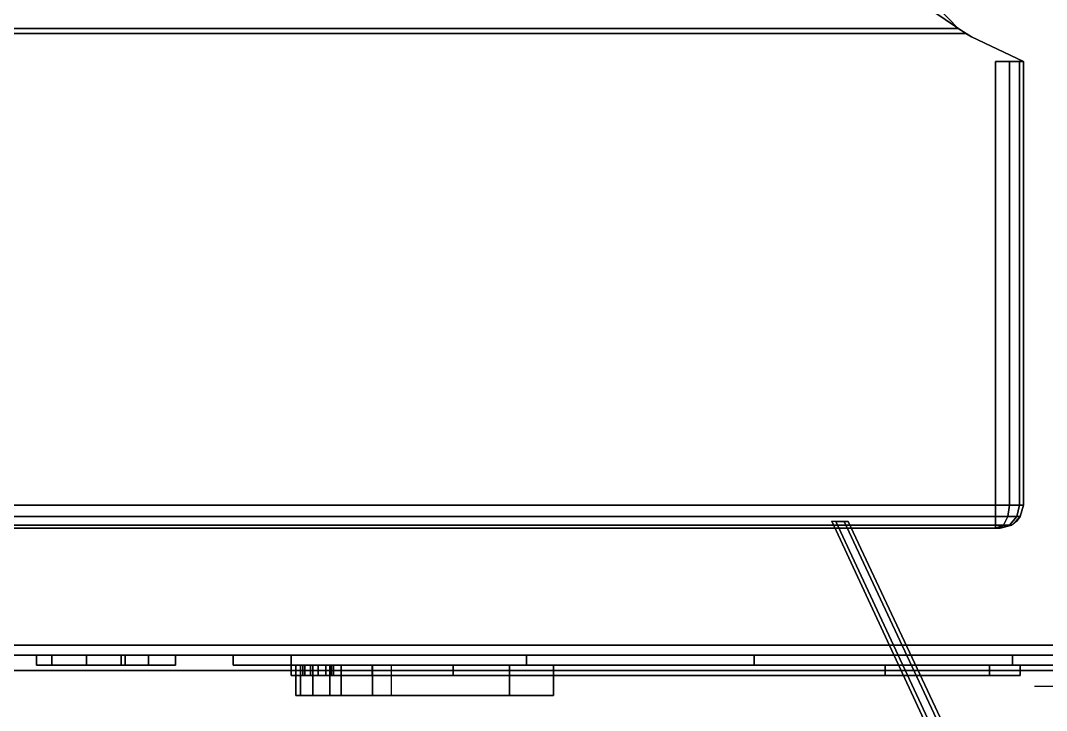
# Model space of a CAD drawing. Header units: inches. Extents: x 11.8 to 54.3, y 10.8 to 35.6.
# Drawn here: x 24.484 to 24.7045, y 32.5713 to 32.7195 of the extents above; entities that cross this region are included whole.
import ezdxf

# ---------------------------------------------------------------- set-up
doc = ezdxf.new("R2010")
doc.units = ezdxf.units.IN
doc.header["$MEASUREMENT"] = 0
doc.layers.add('02', color=2, linetype='Continuous')

msp = doc.modelspace()

# ---------------------------------------------------------------- linework, layer by layer
at = {"layer": '02'}
msp.add_line((24.70193, 32.57645), (24.71921, 32.57645), dxfattribs=at)
for points, invisible_edges in [([(24.71153, 32.58528, 0.16952), (24.37327, 32.95788, 0.16952), (24.71153, 32.95788, 0.16952)], 1), ([(24.71153, 32.58528, 0.16952), (24.37327, 32.58528, 0.16952), (24.37327, 32.95788, 0.16952)], 12), ([(24.37327, 32.95788, 0.00519), (24.37327, 32.58528, 0.00519), (24.71153, 32.58528, 0.00519)], 12), ([(24.71153, 32.58528, 0.00519), (24.71153, 32.95788, 0.00519), (24.37327, 32.95788, 0.00519)], 12), ([(24.65926, 32.74518, 0.50872), (24.43139, 32.74518, 0.50872), (24.40509, 32.71775, 0.52442)], 13), ([(24.65926, 32.74518, 0.50872), (24.40509, 32.71775, 0.52442), (24.68555, 32.71775, 0.52442)], 1), ([(24.68555, 32.71775, 0.52442), (24.68053, 32.72122, 0.24186), (24.65926, 32.74518, 0.50872)], 3), ([(24.68723, 32.71671, 0.22442), (24.40342, 32.71671, 0.22442), (24.41012, 32.72122, 0.24186)], 12), ([(24.68723, 32.71671, 0.22442), (24.41012, 32.72122, 0.24186), (24.68053, 32.72122, 0.24186)], 1), ([(24.68053, 32.72122, 0.24186), (24.68844, 32.716, 0.22442), (24.68723, 32.71671, 0.22442)], 1), ([(24.68844, 32.716, 0.52442), (24.68555, 32.71775, 0.52442), (24.40509, 32.71775, 0.52442)], 12), ([(24.68844, 32.716, 0.22442), (24.68555, 32.71775, 0.52442), (24.68844, 32.716, 0.52442)], 1), ([(24.40221, 32.716, 0.22442), (24.68723, 32.71671, 0.22442), (24.68844, 32.716, 0.22442)], 13), ([(24.40221, 32.716, 0.22442), (24.40342, 32.71671, 0.22442), (24.68723, 32.71671, 0.22442)], 12), ([(24.69958, 32.71067, 0.51842), (24.68844, 32.716, 0.52442), (24.69958, 32.71067, 0.52442)], 1), ([(24.69358, 32.71067, 0.52442), (24.69958, 32.71067, 0.52442), (24.68844, 32.716, 0.52442)], 12), ([(24.68844, 32.716, 0.22442), (24.69358, 32.71067, 0.22442), (24.69358, 32.6154, 0.22442)], 13), ([(24.68844, 32.716, 0.22442), (24.69958, 32.71067, 0.22442), (24.69358, 32.71067, 0.22442)], 12), ([(24.68844, 32.716, 0.52442), (24.69958, 32.71067, 0.23042), (24.69958, 32.71067, 0.22442)], 13), ([(24.69958, 32.71067, 0.23042), (24.68844, 32.716, 0.52442), (24.69958, 32.71067, 0.51842)], 3), ([(24.68844, 32.716, 0.52442), (24.69958, 32.71067, 0.22442), (24.68844, 32.716, 0.22442)], 1), ([(24.39558, 32.6154, 0.52442), (24.69358, 32.6154, 0.52442), (24.69358, 32.71067, 0.52442)], 12), ([(24.69658, 32.71067, 0.52361), (24.69958, 32.71067, 0.52442), (24.69358, 32.71067, 0.52442)], 1), ([(24.69358, 32.71067, 0.52442), (24.69658, 32.6154, 0.52361), (24.69658, 32.71067, 0.52361)], 1), ([(24.69358, 32.71067, 0.52442), (24.69358, 32.6154, 0.52442), (24.69658, 32.6154, 0.52361)], 12), ([(24.69358, 32.71067, 0.22442), (24.69658, 32.71067, 0.22522), (24.69658, 32.6154, 0.22522)], 12), ([(24.69658, 32.6154, 0.22522), (24.69358, 32.6154, 0.22442), (24.69358, 32.71067, 0.22442)], 12), ([(24.69958, 32.71067, 0.22442), (24.69658, 32.71067, 0.22522), (24.69358, 32.71067, 0.22442)], 1), ([(24.69958, 32.71067, 0.52442), (24.69658, 32.71067, 0.52361), (24.69877, 32.71067, 0.52142)], 13), ([(24.69658, 32.71067, 0.52361), (24.69658, 32.6154, 0.52361), (24.69877, 32.71067, 0.52142)], 2), ([(24.69658, 32.6154, 0.52361), (24.69877, 32.6154, 0.52142), (24.69877, 32.71067, 0.52142)], 12), ([(24.69877, 32.71067, 0.22742), (24.69877, 32.6154, 0.22742), (24.69658, 32.6154, 0.22522)], 12), ([(24.69658, 32.6154, 0.22522), (24.69658, 32.71067, 0.22522), (24.69877, 32.71067, 0.22742)], 12), ([(24.69958, 32.71067, 0.22442), (24.69877, 32.71067, 0.22742), (24.69658, 32.71067, 0.22522)], 13), ([(24.69958, 32.71067, 0.52442), (24.69877, 32.71067, 0.52142), (24.69958, 32.71067, 0.51842)], 1), ([(24.69877, 32.71067, 0.52142), (24.69877, 32.6154, 0.52142), (24.69958, 32.6154, 0.51842)], 12), ([(24.69958, 32.6154, 0.51842), (24.69958, 32.71067, 0.51842), (24.69877, 32.71067, 0.52142)], 12), ([(24.69877, 32.71067, 0.22742), (24.69958, 32.6154, 0.23042), (24.69877, 32.6154, 0.22742)], 1), ([(24.69877, 32.71067, 0.22742), (24.69958, 32.71067, 0.23042), (24.69958, 32.6154, 0.23042)], 12), ([(24.69958, 32.71067, 0.23042), (24.69877, 32.71067, 0.22742), (24.69958, 32.71067, 0.22442)], 2), ([(24.69958, 32.71067, 0.23042), (24.69958, 32.6154, 0.51842), (24.69958, 32.6154, 0.23042)], 1), ([(24.69958, 32.6154, 0.51842), (24.69958, 32.71067, 0.23042), (24.69958, 32.71067, 0.51842)], 1), ([(24.69358, 32.6154, 0.22442), (24.39558, 32.6154, 0.22442), (24.39558, 32.71011, 0.22442)], 12), ([(24.39558, 32.6129, 0.52375), (24.69358, 32.6129, 0.52375), (24.69358, 32.6154, 0.52442)], 12), ([(24.69358, 32.6154, 0.52442), (24.39558, 32.6154, 0.52442), (24.39558, 32.6129, 0.52375)], 12), ([(24.69358, 32.6154, 0.22442), (24.69358, 32.6129, 0.22508), (24.39558, 32.6129, 0.22508)], 12), ([(24.39558, 32.6129, 0.22508), (24.39558, 32.6154, 0.22442), (24.69358, 32.6154, 0.22442)], 12), ([(24.69658, 32.6154, 0.52361), (24.69624, 32.6129, 0.52303), (24.69819, 32.6129, 0.52108)], 12), ([(24.69624, 32.6129, 0.2258), (24.69658, 32.6154, 0.22522), (24.69877, 32.6154, 0.22742)], 12), ([(24.69624, 32.6129, 0.2258), (24.69877, 32.6154, 0.22742), (24.69819, 32.6129, 0.22775)], 1), ([(24.69658, 32.6154, 0.52361), (24.69877, 32.6154, 0.52142), (24.69877, 32.6154, 0.52142)], 12), ([(24.69658, 32.6154, 0.52361), (24.69877, 32.6154, 0.52142), (24.69658, 32.6154, 0.52361)], 1), ([(24.69658, 32.6154, 0.52361), (24.69819, 32.6129, 0.52108), (24.69877, 32.6154, 0.52142)], 1), ([(24.69658, 32.6154, 0.22522), (24.69658, 32.6154, 0.22522), (24.69877, 32.6154, 0.22742)], 12), ([(24.69658, 32.6154, 0.22522), (24.69877, 32.6154, 0.22742), (24.69877, 32.6154, 0.22742)], 1), ([(24.69891, 32.6129, 0.51842), (24.69877, 32.6154, 0.52142), (24.69819, 32.6129, 0.52108)], 1), ([(24.69958, 32.6154, 0.23042), (24.69819, 32.6129, 0.22775), (24.69877, 32.6154, 0.22742)], 13), ([(24.69819, 32.6129, 0.22775), (24.69958, 32.6154, 0.23042), (24.69891, 32.6129, 0.23042)], 1), ([(24.69958, 32.6154, 0.51842), (24.69877, 32.6154, 0.52142), (24.69877, 32.6154, 0.52142)], 12), ([(24.69877, 32.6154, 0.52142), (24.69958, 32.6154, 0.51842), (24.69958, 32.6154, 0.51842)], 1), ([(24.69877, 32.6154, 0.52142), (24.69891, 32.6129, 0.51842), (24.69958, 32.6154, 0.51842)], 1), ([(24.69958, 32.6154, 0.23042), (24.69877, 32.6154, 0.22742), (24.69958, 32.6154, 0.23042)], 1), ([(24.69877, 32.6154, 0.22742), (24.69877, 32.6154, 0.22742), (24.69958, 32.6154, 0.23042)], 2), ([(24.69958, 32.6154, 0.23042), (24.69877, 32.6154, 0.22742), (24.69958, 32.6154, 0.23042)], 1), ([(24.69891, 32.6129, 0.23042), (24.69958, 32.6154, 0.23042), (24.69958, 32.6154, 0.51842)], 12), ([(24.69958, 32.6154, 0.51842), (24.69891, 32.6129, 0.51842), (24.69891, 32.6129, 0.23042)], 12), ([(24.69358, 32.61107, 0.52192), (24.69358, 32.6129, 0.52375), (24.39558, 32.61107, 0.52192)], 2), ([(24.69358, 32.6129, 0.52375), (24.39558, 32.6129, 0.52375), (24.39558, 32.61107, 0.52192)], 12), ([(24.69358, 32.61107, 0.22692), (24.39558, 32.61107, 0.22692), (24.39558, 32.6129, 0.22508)], 12), ([(24.39558, 32.6129, 0.22508), (24.69358, 32.6129, 0.22508), (24.69358, 32.61107, 0.22692)], 12), ([(24.69839, 32.52595, 0.00724), (24.65844, 32.61191, 0.00724), (24.6593, 32.61188, 0.00899)], 12), ([(24.69898, 32.52679, 0.00548), (24.6593, 32.61188, 0.00548), (24.65844, 32.61191, 0.00724)], 12), ([(24.65844, 32.61191, 0.00724), (24.69839, 32.52595, 0.00724), (24.69898, 32.52679, 0.00548)], 12), ([(24.69898, 32.52679, 0.00899), (24.6593, 32.61188, 0.00899), (24.66103, 32.61185, 0.00899)], 12), ([(24.6593, 32.61188, 0.00899), (24.69898, 32.52679, 0.00899), (24.69839, 32.52595, 0.00724)], 12), ([(24.70016, 32.52847, 0.00548), (24.66103, 32.61185, 0.00548), (24.6593, 32.61188, 0.00548)], 12), ([(24.6593, 32.61188, 0.00548), (24.69898, 32.52679, 0.00548), (24.70016, 32.52847, 0.00548)], 12), ([(24.70016, 32.52847, 0.00899), (24.66103, 32.61185, 0.00899), (24.66189, 32.61184, 0.00724)], 12), ([(24.66103, 32.61185, 0.00899), (24.70016, 32.52847, 0.00899), (24.69898, 32.52679, 0.00899)], 12), ([(24.70074, 32.52931, 0.00724), (24.66189, 32.61184, 0.00724), (24.66103, 32.61185, 0.00548)], 12), ([(24.66103, 32.61185, 0.00548), (24.70016, 32.52847, 0.00548), (24.70074, 32.52931, 0.00724)], 12), ([(24.66189, 32.61184, 0.00724), (24.70074, 32.52931, 0.00724), (24.70016, 32.52847, 0.00899)], 12), ([(24.69358, 32.6129, 0.52375), (24.69358, 32.61107, 0.52192), (24.69533, 32.61107, 0.52145)], 12), ([(24.69358, 32.6129, 0.52375), (24.69533, 32.61107, 0.52145), (24.69624, 32.6129, 0.52303)], 1), ([(24.69358, 32.61107, 0.22692), (24.69358, 32.6129, 0.22508), (24.69624, 32.6129, 0.2258)], 12), ([(24.69358, 32.61107, 0.22692), (24.69624, 32.6129, 0.2258), (24.69533, 32.61107, 0.22738)], 1), ([(24.69624, 32.6129, 0.52303), (24.69533, 32.61107, 0.52145), (24.69661, 32.61107, 0.52017)], 12), ([(24.69533, 32.61107, 0.22738), (24.69624, 32.6129, 0.2258), (24.69819, 32.6129, 0.22775)], 12), ([(24.69533, 32.61107, 0.22738), (24.69819, 32.6129, 0.22775), (24.69661, 32.61107, 0.22867)], 1), ([(24.69624, 32.6129, 0.52303), (24.69661, 32.61107, 0.52017), (24.69819, 32.6129, 0.52108)], 1), ([(24.69819, 32.6129, 0.52108), (24.69661, 32.61107, 0.52017), (24.69708, 32.61107, 0.51842)], 12), ([(24.69661, 32.61107, 0.22867), (24.69819, 32.6129, 0.22775), (24.69891, 32.6129, 0.23042)], 12), ([(24.69661, 32.61107, 0.22867), (24.69891, 32.6129, 0.23042), (24.69708, 32.61107, 0.23042)], 1), ([(24.69819, 32.6129, 0.52108), (24.69708, 32.61107, 0.51842), (24.69891, 32.6129, 0.51842)], 1), ([(24.69708, 32.61107, 0.51842), (24.69708, 32.61107, 0.23042), (24.69891, 32.6129, 0.23042)], 12), ([(24.69891, 32.6129, 0.23042), (24.69891, 32.6129, 0.51842), (24.69708, 32.61107, 0.51842)], 12), ([(24.39458, 32.6104, 0.51267), (24.65811, 32.6104, 0.48736), (24.68458, 32.6104, 0.51267)], 3), ([(24.39458, 32.6104, 0.51267), (24.69458, 32.6104, 0.51842), (24.69444, 32.6104, 0.51892)], 13), ([(24.39458, 32.6104, 0.51267), (24.68458, 32.6104, 0.51267), (24.69458, 32.6104, 0.51842)], 14), ([(24.42811, 32.6104, 0.26231), (24.39458, 32.6104, 0.23988), (24.68458, 32.6104, 0.23988)], 13), ([(24.68458, 32.6104, 0.23988), (24.39458, 32.6104, 0.23988), (24.69408, 32.6104, 0.22955)], 14), ([(24.69358, 32.6104, 0.51942), (24.39558, 32.6104, 0.51942), (24.39508, 32.6104, 0.51928)], 12), ([(24.69358, 32.6104, 0.51942), (24.39558, 32.61107, 0.52192), (24.39558, 32.6104, 0.51942)], 1), ([(24.69358, 32.6104, 0.51942), (24.69358, 32.61107, 0.52192), (24.39558, 32.61107, 0.52192)], 12), ([(24.69358, 32.61107, 0.22692), (24.39558, 32.6104, 0.22942), (24.39558, 32.61107, 0.22692)], 1), ([(24.69358, 32.61107, 0.22692), (24.69358, 32.6104, 0.22942), (24.39558, 32.6104, 0.22942)], 12), ([(24.39558, 32.6104, 0.22942), (24.69358, 32.6104, 0.22942), (24.69408, 32.6104, 0.22955)], 12), ([(24.69458, 32.6104, 0.23042), (24.69458, 32.6104, 0.51842), (24.68458, 32.6104, 0.51267)], 14), ([(24.69444, 32.6104, 0.51892), (24.69408, 32.6104, 0.51928), (24.69358, 32.6104, 0.51942)], 12), ([(24.69533, 32.61107, 0.52145), (24.69408, 32.6104, 0.51928), (24.69444, 32.6104, 0.51892)], 12), ([(24.69408, 32.6104, 0.22955), (24.69533, 32.61107, 0.22738), (24.69661, 32.61107, 0.22867)], 12), ([(24.69408, 32.6104, 0.22955), (24.69661, 32.61107, 0.22867), (24.69444, 32.6104, 0.22992)], 1), ([(24.69408, 32.6104, 0.22955), (24.69444, 32.6104, 0.22992), (24.69458, 32.6104, 0.23042)], 12), ([(24.69458, 32.6104, 0.51842), (24.69661, 32.61107, 0.52017), (24.69444, 32.6104, 0.51892)], 1), ([(24.69533, 32.61107, 0.52145), (24.69444, 32.6104, 0.51892), (24.69661, 32.61107, 0.52017)], 1), ([(24.69661, 32.61107, 0.52017), (24.69458, 32.6104, 0.51842), (24.69708, 32.61107, 0.51842)], 1), ([(24.69458, 32.6104, 0.51842), (24.69458, 32.6104, 0.23042), (24.69708, 32.61107, 0.51842)], 2), ([(24.69458, 32.6104, 0.23042), (24.69708, 32.61107, 0.23042), (24.69708, 32.61107, 0.51842)], 12), ([(24.36239, 32.58528, 0.00278), (24.36452, 32.58528, 0.00101), (24.71153, 32.58528, 0.00519)], 14), ([(24.37327, 32.58528, 0.00519), (24.36239, 32.58528, 0.00278), (24.71153, 32.58528, 0.00519)], 3), ([(24.36452, 32.58528, 0.00101), (24.36744, 32.58528, 0.00036), (24.71153, 32.58528, 0.00519)], 14), ([(24.71153, 32.58528, 0.16952), (24.36744, 32.58528, 0.17435), (24.37327, 32.58528, 0.16952)], 3), ([(24.71736, 32.58528, 0.17435), (24.36744, 32.58528, 0.17435), (24.72028, 32.58528, 0.1737)], 2), ([(24.71736, 32.57988, 0.17435), (24.36744, 32.57988, 0.17435), (24.36744, 32.58528, 0.17435)], 12), ([(24.36744, 32.58528, 0.17435), (24.71736, 32.58528, 0.17435), (24.71736, 32.57988, 0.17435)], 12), ([(24.36744, 32.58528, 0.00036), (24.71736, 32.58528, 0.00036), (24.71153, 32.58528, 0.00519)], 14), ([(24.36744, 32.58528, 0.00036), (24.71736, 32.57988, 0.00036), (24.71736, 32.58528, 0.00036)], 1), ([(24.36744, 32.58528, 0.00036), (24.36744, 32.57988, 0.00036), (24.71736, 32.57988, 0.00036)], 12), ([(24.52976, 32.58312, 0.15792), (24.46592, 32.58312, 0.16616), (24.71299, 32.58312, 0.16616)], 13), ([(24.71299, 32.57988, 0.16616), (24.71299, 32.58312, 0.16616), (24.46592, 32.58312, 0.16616)], 12), ([(24.46592, 32.57988, 0.16616), (24.71299, 32.57988, 0.16616), (24.46592, 32.58312, 0.16616)], 2), ([(24.46592, 32.58312, 0.04117), (24.48747, 32.58312, 0.05696), (24.51732, 32.58312, 0.05696)], 13), ([(24.71299, 32.58312, 0.04117), (24.46592, 32.58312, 0.04117), (24.70802, 32.58312, 0.05696)], 14), ([(24.46592, 32.58312, 0.04117), (24.52976, 32.58312, 0.05696), (24.70802, 32.58312, 0.05696)], 13), ([(24.71299, 32.57988, 0.04117), (24.46592, 32.57988, 0.04117), (24.71299, 32.58312, 0.04117)], 2), ([(24.46592, 32.58312, 0.04117), (24.71299, 32.58312, 0.04117), (24.46592, 32.57988, 0.04117)], 2), ([(24.46592, 32.58312, 0.04117), (24.46592, 32.58312, 0.16616), (24.48747, 32.58312, 0.05696)], 14), ([(24.46592, 32.58312, 0.16616), (24.48747, 32.58312, 0.15723), (24.48747, 32.58312, 0.05696)], 13), ([(24.51732, 32.58312, 0.15723), (24.48747, 32.58312, 0.15723), (24.52976, 32.58312, 0.15792)], 14), ([(24.51732, 32.58312, 0.15723), (24.48747, 32.58096, 0.15723), (24.48747, 32.58312, 0.15723)], 1), ([(24.51732, 32.58312, 0.15723), (24.51732, 32.58096, 0.15723), (24.48747, 32.58096, 0.15723)], 12), ([(24.48747, 32.58096, 0.05696), (24.51732, 32.58096, 0.05696), (24.51732, 32.58312, 0.05696)], 12), ([(24.51732, 32.58312, 0.05696), (24.48747, 32.58312, 0.05696), (24.48747, 32.58096, 0.05696)], 12), ([(24.48747, 32.58096, 0.15723), (24.48747, 32.58096, 0.05696), (24.48747, 32.58312, 0.15723)], 2), ([(24.48747, 32.58096, 0.05696), (24.48747, 32.58312, 0.05696), (24.48747, 32.58312, 0.15723)], 12), ([(24.49079, 32.58312, 0.11877), (24.49825, 32.58096, 0.11877), (24.49825, 32.58312, 0.11877)], 1), ([(24.49079, 32.58312, 0.11877), (24.49079, 32.58096, 0.11877), (24.49825, 32.58096, 0.11877)], 12), ([(24.49825, 32.58312, 0.09954), (24.49825, 32.58096, 0.09954), (24.49079, 32.58096, 0.09954)], 12), ([(24.49079, 32.58096, 0.09954), (24.49079, 32.58312, 0.09954), (24.49825, 32.58312, 0.09954)], 12), ([(24.49825, 32.58312, 0.09954), (24.49079, 32.58312, 0.09954), (24.49825, 32.58312, 0.11877)], 14), ([(24.49079, 32.58312, 0.09954), (24.49079, 32.58312, 0.11877), (24.49825, 32.58312, 0.11877)], 12), ([(24.49079, 32.58096, 0.09954), (24.49079, 32.58096, 0.11877), (24.49079, 32.58312, 0.09954)], 2), ([(24.49079, 32.58312, 0.11877), (24.49079, 32.58312, 0.09954), (24.49079, 32.58096, 0.11877)], 2), ([(24.49825, 32.58312, 0.11877), (24.49825, 32.58312, 0.14968), (24.50571, 32.58312, 0.11877)], 14), ([(24.49825, 32.58312, 0.14968), (24.50571, 32.58312, 0.14968), (24.50571, 32.58312, 0.11877)], 12), ([(24.50571, 32.58096, 0.14968), (24.50571, 32.58312, 0.14968), (24.49825, 32.58096, 0.14968)], 2), ([(24.49825, 32.58312, 0.14968), (24.49825, 32.58096, 0.14968), (24.50571, 32.58312, 0.14968)], 2), ([(24.49825, 32.58312, 0.11877), (24.49825, 32.58096, 0.11877), (24.49825, 32.58096, 0.14968)], 12), ([(24.49825, 32.58096, 0.14968), (24.49825, 32.58312, 0.14968), (24.49825, 32.58312, 0.11877)], 12), ([(24.50654, 32.58096, 0.06521), (24.49825, 32.58312, 0.06521), (24.50654, 32.58312, 0.06521)], 1), ([(24.49825, 32.58096, 0.06521), (24.49825, 32.58312, 0.06521), (24.50654, 32.58096, 0.06521)], 2), ([(24.50654, 32.58312, 0.06521), (24.49825, 32.58312, 0.06521), (24.49825, 32.58312, 0.09954)], 12), ([(24.49825, 32.58096, 0.06521), (24.49825, 32.58096, 0.09954), (24.49825, 32.58312, 0.09954)], 12), ([(24.49825, 32.58312, 0.09954), (24.49825, 32.58312, 0.06521), (24.49825, 32.58096, 0.06521)], 12), ([(24.50571, 32.58096, 0.11877), (24.51152, 32.58096, 0.11877), (24.50571, 32.58312, 0.11877)], 2), ([(24.51152, 32.58096, 0.11877), (24.51152, 32.58312, 0.11877), (24.50571, 32.58312, 0.11877)], 12), ([(24.50571, 32.58096, 0.14968), (24.50571, 32.58312, 0.11877), (24.50571, 32.58312, 0.14968)], 1), ([(24.50571, 32.58096, 0.14968), (24.50571, 32.58096, 0.11877), (24.50571, 32.58312, 0.11877)], 12), ([(24.50571, 32.58312, 0.11877), (24.51152, 32.58312, 0.11877), (24.50654, 32.58312, 0.10023)], 14), ([(24.50571, 32.58312, 0.11877), (24.50654, 32.58312, 0.10023), (24.50654, 32.58312, 0.06521)], 13), ([(24.51152, 32.58312, 0.10023), (24.51152, 32.58096, 0.10023), (24.50654, 32.58312, 0.10023)], 2), ([(24.51152, 32.58096, 0.10023), (24.50654, 32.58096, 0.10023), (24.50654, 32.58312, 0.10023)], 12), ([(24.51152, 32.58312, 0.11877), (24.51152, 32.58312, 0.10023), (24.50654, 32.58312, 0.10023)], 12), ([(24.50654, 32.58312, 0.10023), (24.50654, 32.58096, 0.10023), (24.50654, 32.58312, 0.06521)], 2), ([(24.50654, 32.58096, 0.10023), (24.50654, 32.58096, 0.06521), (24.50654, 32.58312, 0.06521)], 12), ([(24.51152, 32.58096, 0.10023), (24.51152, 32.58312, 0.10023), (24.51152, 32.58312, 0.11877)], 12), ([(24.51152, 32.58096, 0.11877), (24.51152, 32.58096, 0.10023), (24.51152, 32.58312, 0.11877)], 2), ([(24.51732, 32.58312, 0.15723), (24.52976, 32.58312, 0.15792), (24.52976, 32.58312, 0.12152)], 13), ([(24.51732, 32.58312, 0.05696), (24.52976, 32.58312, 0.10023), (24.52976, 32.58312, 0.05696)], 13), ([(24.51732, 32.58312, 0.05696), (24.51732, 32.58312, 0.15723), (24.52976, 32.58312, 0.12152)], 14), ([(24.51732, 32.58096, 0.15723), (24.51732, 32.58312, 0.15723), (24.51732, 32.58312, 0.05696)], 12), ([(24.51732, 32.58312, 0.05696), (24.51732, 32.58096, 0.05696), (24.51732, 32.58096, 0.15723)], 12), ([(24.52976, 32.58096, 0.15792), (24.52976, 32.58096, 0.12152), (24.52976, 32.58312, 0.12152)], 12), ([(24.52976, 32.58312, 0.12152), (24.52976, 32.58312, 0.15792), (24.52976, 32.58096, 0.15792)], 12), ([(24.52976, 32.58312, 0.12152), (24.70719, 32.58312, 0.12152), (24.52976, 32.58312, 0.10023)], 14), ([(24.70802, 32.58312, 0.10023), (24.52976, 32.58312, 0.10023), (24.70719, 32.58312, 0.12152)], 14), ([(24.70802, 32.58096, 0.10023), (24.52976, 32.58312, 0.10023), (24.70802, 32.58312, 0.10023)], 1), ([(24.70802, 32.58096, 0.10023), (24.52976, 32.58096, 0.10023), (24.52976, 32.58312, 0.10023)], 12), ([(24.52976, 32.58312, 0.12152), (24.52976, 32.58096, 0.12152), (24.70719, 32.58096, 0.12152)], 12), ([(24.70719, 32.58096, 0.12152), (24.70719, 32.58312, 0.12152), (24.52976, 32.58312, 0.12152)], 12), ([(24.70719, 32.58312, 0.15792), (24.52976, 32.58312, 0.15792), (24.71299, 32.58312, 0.16616)], 14), ([(24.70719, 32.58312, 0.15792), (24.52976, 32.58096, 0.15792), (24.52976, 32.58312, 0.15792)], 1), ([(24.70719, 32.58312, 0.15792), (24.70719, 32.58096, 0.15792), (24.52976, 32.58096, 0.15792)], 12), ([(24.52976, 32.58312, 0.05696), (24.52976, 32.58096, 0.05696), (24.70802, 32.58312, 0.05696)], 2), ([(24.52976, 32.58096, 0.05696), (24.70802, 32.58096, 0.05696), (24.70802, 32.58312, 0.05696)], 12), ([(24.52976, 32.58096, 0.10023), (24.52976, 32.58096, 0.05696), (24.52976, 32.58312, 0.10023)], 2), ([(24.52976, 32.58096, 0.05696), (24.52976, 32.58312, 0.05696), (24.52976, 32.58312, 0.10023)], 12), ([(24.59277, 32.58312, 0.07619), (24.5422, 32.58312, 0.07619), (24.5422, 32.58312, 0.08375)], 12), ([(24.59277, 32.58312, 0.07619), (24.59277, 32.58096, 0.07619), (24.5422, 32.58312, 0.07619)], 2), ([(24.5422, 32.58096, 0.07619), (24.5422, 32.58312, 0.07619), (24.59277, 32.58096, 0.07619)], 2), ([(24.5422, 32.58096, 0.08375), (24.5422, 32.58312, 0.08375), (24.5422, 32.58096, 0.07619)], 2), ([(24.5422, 32.58312, 0.07619), (24.5422, 32.58096, 0.07619), (24.5422, 32.58312, 0.08375)], 2), ([(24.5422, 32.58312, 0.08375), (24.69724, 32.58312, 0.08375), (24.64169, 32.58312, 0.07619)], 14), ([(24.69724, 32.58096, 0.08375), (24.69724, 32.58312, 0.08375), (24.5422, 32.58312, 0.08375)], 12), ([(24.5422, 32.58096, 0.08375), (24.69724, 32.58096, 0.08375), (24.5422, 32.58312, 0.08375)], 2), ([(24.64169, 32.58312, 0.07619), (24.64169, 32.58312, 0.06864), (24.59277, 32.58312, 0.07619)], 14), ([(24.64169, 32.58312, 0.06864), (24.59277, 32.58312, 0.06864), (24.59277, 32.58312, 0.07619)], 12), ([(24.64169, 32.58312, 0.06864), (24.64169, 32.58096, 0.06864), (24.59277, 32.58312, 0.06864)], 2), ([(24.59277, 32.58096, 0.06864), (24.59277, 32.58312, 0.06864), (24.64169, 32.58096, 0.06864)], 2), ([(24.59277, 32.58096, 0.06864), (24.59277, 32.58096, 0.07619), (24.59277, 32.58312, 0.07619)], 12), ([(24.59277, 32.58312, 0.06864), (24.59277, 32.58096, 0.06864), (24.59277, 32.58312, 0.07619)], 2), ([(24.64169, 32.58096, 0.07619), (24.64169, 32.58312, 0.06864), (24.64169, 32.58312, 0.07619)], 1), ([(24.64169, 32.58096, 0.06864), (24.64169, 32.58312, 0.06864), (24.64169, 32.58096, 0.07619)], 2), ([(24.69724, 32.58312, 0.08375), (24.69724, 32.58312, 0.07619), (24.64169, 32.58312, 0.07619)], 12), ([(24.64169, 32.58096, 0.07619), (24.64169, 32.58312, 0.07619), (24.69724, 32.58096, 0.07619)], 2), ([(24.69724, 32.58312, 0.07619), (24.69724, 32.58096, 0.07619), (24.64169, 32.58312, 0.07619)], 2), ([(24.69724, 32.58096, 0.08375), (24.69724, 32.58312, 0.07619), (24.69724, 32.58312, 0.08375)], 1), ([(24.69724, 32.58096, 0.07619), (24.69724, 32.58312, 0.07619), (24.69724, 32.58096, 0.08375)], 2), ([(24.51732, 32.58096, 0.15723), (24.48747, 32.58096, 0.15723), (24.49825, 32.58096, 0.14968)], 14), ([(24.48747, 32.58096, 0.15723), (24.49079, 32.58096, 0.09954), (24.49079, 32.58096, 0.11877)], 13), ([(24.49825, 32.58096, 0.06521), (24.48747, 32.58096, 0.05696), (24.51732, 32.58096, 0.05696)], 13), ([(24.49079, 32.58096, 0.09954), (24.48747, 32.58096, 0.15723), (24.48747, 32.58096, 0.05696)], 13), ([(24.49079, 32.58096, 0.11877), (24.49825, 32.58096, 0.11877), (24.49825, 32.58096, 0.14968)], 12), ([(24.49825, 32.58096, 0.06521), (24.49825, 32.58096, 0.09954), (24.49079, 32.58096, 0.09954)], 12), ([(24.51732, 32.58096, 0.15723), (24.49825, 32.58096, 0.14968), (24.50571, 32.58096, 0.14968)], 13), ([(24.50654, 32.58096, 0.06521), (24.49825, 32.58096, 0.06521), (24.51732, 32.58096, 0.05696)], 14), ([(24.50571, 32.58096, 0.14968), (24.50571, 32.58096, 0.11877), (24.51152, 32.58096, 0.11877)], 12), ([(24.51152, 32.58096, 0.10023), (24.50654, 32.58096, 0.10023), (24.50654, 32.58096, 0.06521)], 12), ([(24.51152, 32.58096, 0.11877), (24.51732, 32.58096, 0.05696), (24.51732, 32.58096, 0.15723)], 13), ([(24.51152, 32.58096, 0.11877), (24.51152, 32.58096, 0.10023), (24.51732, 32.58096, 0.05696)], 14), ([(24.57702, 32.58096, 0.12633), (24.52976, 32.58096, 0.12152), (24.61847, 32.58096, 0.12152)], 13), ([(24.548, 32.58096, 0.12427), (24.54634, 32.58096, 0.12463), (24.52976, 32.58096, 0.12152)], 14), ([(24.54634, 32.58096, 0.12463), (24.54513, 32.58096, 0.12564), (24.52976, 32.58096, 0.12152)], 14), ([(24.52976, 32.58096, 0.10023), (24.55049, 32.58096, 0.09647), (24.55297, 32.58096, 0.09611)], 13), ([(24.52976, 32.58096, 0.10023), (24.54686, 32.58096, 0.09567), (24.55049, 32.58096, 0.09647)], 13), ([(24.52976, 32.58096, 0.10023), (24.5442, 32.58096, 0.09346), (24.54686, 32.58096, 0.09567)], 13), ([(24.5422, 32.58096, 0.07619), (24.5422, 32.58096, 0.08375), (24.52976, 32.58096, 0.10023)], 14), ([(24.5442, 32.58096, 0.08744), (24.54322, 32.58096, 0.09045), (24.52976, 32.58096, 0.10023)], 14), ([(24.52976, 32.58096, 0.10023), (24.54322, 32.58096, 0.09045), (24.5442, 32.58096, 0.09346)], 13), ([(24.5422, 32.58096, 0.13319), (24.5422, 32.58096, 0.15242), (24.52976, 32.58096, 0.15792)], 14), ([(24.5422, 32.58096, 0.15242), (24.61847, 32.58096, 0.15792), (24.52976, 32.58096, 0.15792)], 13), ([(24.54513, 32.58096, 0.12564), (24.52976, 32.58096, 0.15792), (24.52976, 32.58096, 0.12152)], 13), ([(24.54513, 32.58096, 0.12564), (24.54469, 32.58096, 0.12701), (24.52976, 32.58096, 0.15792)], 14), ([(24.70802, 32.58096, 0.10023), (24.52976, 32.58096, 0.10023), (24.55297, 32.58096, 0.09611)], 14), ([(24.64169, 32.58096, 0.06864), (24.52976, 32.58096, 0.05696), (24.70802, 32.58096, 0.05696)], 13), ([(24.64169, 32.58096, 0.06864), (24.59277, 32.58096, 0.06864), (24.52976, 32.58096, 0.05696)], 14), ([(24.5422, 32.58096, 0.07619), (24.52976, 32.58096, 0.10023), (24.52976, 32.58096, 0.05696)], 13), ([(24.548, 32.58096, 0.12976), (24.61847, 32.58096, 0.13319), (24.5422, 32.58096, 0.13319)], 13), ([(24.5422, 32.58096, 0.13319), (24.54634, 32.58096, 0.12939), (24.548, 32.58096, 0.12976)], 13), ([(24.5422, 32.58096, 0.13319), (24.54513, 32.58096, 0.12839), (24.54634, 32.58096, 0.12939)], 13), ([(24.5422, 32.58096, 0.13319), (24.54469, 32.58096, 0.12701), (24.54513, 32.58096, 0.12839)], 13), ([(24.5422, 32.5788, 0.15242), (24.5422, 32.5788, 0.13319), (24.5422, 32.58096, 0.13319)], 12), ([(24.5422, 32.58096, 0.13319), (24.5422, 32.58096, 0.15242), (24.5422, 32.5788, 0.15242)], 12), ([(24.59858, 32.58096, 0.08443), (24.55049, 32.58096, 0.08443), (24.5422, 32.58096, 0.08375)], 14), ([(24.59277, 32.58096, 0.06864), (24.59277, 32.58096, 0.07619), (24.5422, 32.58096, 0.07619)], 12), ([(24.55049, 32.58096, 0.08443), (24.54686, 32.58096, 0.08524), (24.5422, 32.58096, 0.08375)], 14), ([(24.54686, 32.58096, 0.08524), (24.5442, 32.58096, 0.08744), (24.5422, 32.58096, 0.08375)], 14), ([(24.5422, 32.58096, 0.15242), (24.61847, 32.58096, 0.15242), (24.61847, 32.58096, 0.15792)], 14), ([(24.59858, 32.58096, 0.08443), (24.5422, 32.58096, 0.08375), (24.69724, 32.58096, 0.08375)], 13), ([(24.5422, 32.5788, 0.13319), (24.6989, 32.5788, 0.13319), (24.6989, 32.58096, 0.13319)], 12), ([(24.6989, 32.58096, 0.13319), (24.5422, 32.58096, 0.13319), (24.5422, 32.5788, 0.13319)], 12), ([(24.6989, 32.58096, 0.15242), (24.6989, 32.5788, 0.15242), (24.5422, 32.58096, 0.15242)], 2), ([(24.6989, 32.5788, 0.15242), (24.5422, 32.5788, 0.15242), (24.5422, 32.58096, 0.15242)], 12), ([(24.54322, 32.57448, 0.09045), (24.54322, 32.58096, 0.09045), (24.5442, 32.58096, 0.08744)], 12), ([(24.5442, 32.58096, 0.08744), (24.5442, 32.57448, 0.08744), (24.54322, 32.57448, 0.09045)], 12), ([(24.5442, 32.57448, 0.09346), (24.54322, 32.58096, 0.09045), (24.54322, 32.57448, 0.09045)], 1), ([(24.5442, 32.57448, 0.09346), (24.5442, 32.58096, 0.09346), (24.54322, 32.58096, 0.09045)], 12), ([(24.5442, 32.58096, 0.08744), (24.54686, 32.58096, 0.08524), (24.54686, 32.57448, 0.08524)], 12), ([(24.54686, 32.57448, 0.08524), (24.5442, 32.57448, 0.08744), (24.5442, 32.58096, 0.08744)], 12), ([(24.54686, 32.58096, 0.09567), (24.5442, 32.58096, 0.09346), (24.5442, 32.57448, 0.09346)], 12), ([(24.5442, 32.57448, 0.09346), (24.54686, 32.57448, 0.09567), (24.54686, 32.58096, 0.09567)], 12), ([(24.54513, 32.58096, 0.12564), (24.54513, 32.5788, 0.12564), (24.54469, 32.5788, 0.12701)], 12), ([(24.54469, 32.5788, 0.12701), (24.54469, 32.58096, 0.12701), (24.54513, 32.58096, 0.12564)], 12), ([(24.54513, 32.58096, 0.12839), (24.54469, 32.58096, 0.12701), (24.54469, 32.5788, 0.12701)], 12), ([(24.54469, 32.5788, 0.12701), (24.54513, 32.5788, 0.12839), (24.54513, 32.58096, 0.12839)], 12), ([(24.54513, 32.58096, 0.12564), (24.54634, 32.5788, 0.12463), (24.54513, 32.5788, 0.12564)], 1), ([(24.54513, 32.58096, 0.12564), (24.54634, 32.58096, 0.12463), (24.54634, 32.5788, 0.12463)], 12), ([(24.54634, 32.58096, 0.12939), (24.54513, 32.58096, 0.12839), (24.54634, 32.5788, 0.12939)], 2), ([(24.54513, 32.58096, 0.12839), (24.54513, 32.5788, 0.12839), (24.54634, 32.5788, 0.12939)], 12), ([(24.54634, 32.58096, 0.12463), (24.548, 32.58096, 0.12427), (24.54634, 32.5788, 0.12463)], 2), ([(24.548, 32.58096, 0.12427), (24.548, 32.5788, 0.12427), (24.54634, 32.5788, 0.12463)], 12), ([(24.548, 32.58096, 0.12976), (24.54634, 32.5788, 0.12939), (24.548, 32.5788, 0.12976)], 1), ([(24.548, 32.58096, 0.12976), (24.54634, 32.58096, 0.12939), (24.54634, 32.5788, 0.12939)], 12), ([(24.54686, 32.57448, 0.08524), (24.55049, 32.58096, 0.08443), (24.55049, 32.57448, 0.08443)], 1), ([(24.54686, 32.57448, 0.08524), (24.54686, 32.58096, 0.08524), (24.55049, 32.58096, 0.08443)], 12), ([(24.55049, 32.57448, 0.09647), (24.55049, 32.58096, 0.09647), (24.54686, 32.58096, 0.09567)], 12), ([(24.54686, 32.58096, 0.09567), (24.54686, 32.57448, 0.09567), (24.55049, 32.57448, 0.09647)], 12), ([(24.57702, 32.58096, 0.12633), (24.54966, 32.58096, 0.12463), (24.548, 32.58096, 0.12427)], 13), ([(24.55961, 32.58096, 0.12839), (24.548, 32.58096, 0.12976), (24.54966, 32.58096, 0.12939)], 13), ([(24.548, 32.58096, 0.12976), (24.55961, 32.58096, 0.12839), (24.57702, 32.58096, 0.12839)], 13), ([(24.548, 32.58096, 0.12427), (24.54966, 32.58096, 0.12463), (24.54966, 32.5788, 0.12463)], 12), ([(24.54966, 32.5788, 0.12463), (24.548, 32.5788, 0.12427), (24.548, 32.58096, 0.12427)], 12), ([(24.548, 32.58096, 0.12976), (24.548, 32.5788, 0.12976), (24.54966, 32.5788, 0.12939)], 12), ([(24.54966, 32.5788, 0.12939), (24.54966, 32.58096, 0.12939), (24.548, 32.58096, 0.12976)], 12), ([(24.57702, 32.58096, 0.12633), (24.55087, 32.58096, 0.12564), (24.54966, 32.58096, 0.12463)], 13), ([(24.55961, 32.58096, 0.12633), (24.54966, 32.58096, 0.12939), (24.55087, 32.58096, 0.12839)], 13), ([(24.55961, 32.58096, 0.12633), (24.55961, 32.58096, 0.12839), (24.54966, 32.58096, 0.12939)], 14), ([(24.55087, 32.58096, 0.12564), (24.55087, 32.5788, 0.12564), (24.54966, 32.5788, 0.12463)], 12), ([(24.54966, 32.5788, 0.12463), (24.54966, 32.58096, 0.12463), (24.55087, 32.58096, 0.12564)], 12), ([(24.55087, 32.58096, 0.12839), (24.54966, 32.58096, 0.12939), (24.54966, 32.5788, 0.12939)], 12), ([(24.54966, 32.5788, 0.12939), (24.55087, 32.5788, 0.12839), (24.55087, 32.58096, 0.12839)], 12), ([(24.55049, 32.57448, 0.08443), (24.59858, 32.57448, 0.08443), (24.59858, 32.58096, 0.08443)], 12), ([(24.59858, 32.58096, 0.08443), (24.55049, 32.58096, 0.08443), (24.55049, 32.57448, 0.08443)], 12), ([(24.55297, 32.58096, 0.09611), (24.55049, 32.58096, 0.09647), (24.55297, 32.57448, 0.09611)], 2), ([(24.55049, 32.58096, 0.09647), (24.55049, 32.57448, 0.09647), (24.55297, 32.57448, 0.09611)], 12), ([(24.57702, 32.58096, 0.12633), (24.55961, 32.58096, 0.12633), (24.55087, 32.58096, 0.12564)], 14), ([(24.55961, 32.58096, 0.12633), (24.55131, 32.58096, 0.12701), (24.55087, 32.58096, 0.12564)], 13), ([(24.55961, 32.58096, 0.12633), (24.55087, 32.58096, 0.12839), (24.55131, 32.58096, 0.12701)], 13), ([(24.55087, 32.58096, 0.12564), (24.55131, 32.5788, 0.12701), (24.55087, 32.5788, 0.12564)], 1), ([(24.55087, 32.58096, 0.12564), (24.55131, 32.58096, 0.12701), (24.55131, 32.5788, 0.12701)], 12), ([(24.55131, 32.58096, 0.12701), (24.55087, 32.58096, 0.12839), (24.55131, 32.5788, 0.12701)], 2), ([(24.55087, 32.58096, 0.12839), (24.55087, 32.5788, 0.12839), (24.55131, 32.5788, 0.12701)], 12), ([(24.55297, 32.58096, 0.09611), (24.5891, 32.58096, 0.08891), (24.59858, 32.58096, 0.08924)], 13), ([(24.55297, 32.58096, 0.09611), (24.55968, 32.58096, 0.09351), (24.5891, 32.58096, 0.08891)], 14), ([(24.55968, 32.57448, 0.09351), (24.55968, 32.58096, 0.09351), (24.55297, 32.57448, 0.09611)], 2), ([(24.55968, 32.58096, 0.09351), (24.55297, 32.58096, 0.09611), (24.55297, 32.57448, 0.09611)], 12), ([(24.55961, 32.5788, 0.12633), (24.57702, 32.5788, 0.12633), (24.57702, 32.58096, 0.12633)], 12), ([(24.57702, 32.58096, 0.12633), (24.55961, 32.58096, 0.12633), (24.55961, 32.5788, 0.12633)], 12), ([(24.57702, 32.58096, 0.12839), (24.57702, 32.5788, 0.12839), (24.55961, 32.58096, 0.12839)], 2), ([(24.57702, 32.5788, 0.12839), (24.55961, 32.5788, 0.12839), (24.55961, 32.58096, 0.12839)], 12), ([(24.55961, 32.5788, 0.12839), (24.55961, 32.5788, 0.12633), (24.55961, 32.58096, 0.12633)], 12), ([(24.55961, 32.58096, 0.12633), (24.55961, 32.58096, 0.12839), (24.55961, 32.5788, 0.12839)], 12), ([(24.55968, 32.58096, 0.09351), (24.56375, 32.58096, 0.0913), (24.5891, 32.58096, 0.08891)], 12), ([(24.56375, 32.58096, 0.0913), (24.55968, 32.57448, 0.09351), (24.56375, 32.57448, 0.0913)], 1), ([(24.56375, 32.58096, 0.0913), (24.55968, 32.58096, 0.09351), (24.55968, 32.57448, 0.09351)], 12), ([(24.5891, 32.58096, 0.08891), (24.5891, 32.57448, 0.08891), (24.56375, 32.58096, 0.0913)], 2), ([(24.56375, 32.57448, 0.0913), (24.56375, 32.58096, 0.0913), (24.5891, 32.57448, 0.08891)], 2), ([(24.57702, 32.58096, 0.12839), (24.57702, 32.58096, 0.12633), (24.61847, 32.58096, 0.13319)], 14), ([(24.57702, 32.58096, 0.12633), (24.57702, 32.5788, 0.12839), (24.57702, 32.58096, 0.12839)], 1), ([(24.57702, 32.58096, 0.12633), (24.57702, 32.5788, 0.12633), (24.57702, 32.5788, 0.12839)], 12), ([(24.59858, 32.57448, 0.08924), (24.5891, 32.57448, 0.08891), (24.59858, 32.58096, 0.08924)], 2), ([(24.5891, 32.58096, 0.08891), (24.59858, 32.58096, 0.08924), (24.5891, 32.57448, 0.08891)], 2), ([(24.59858, 32.58096, 0.08443), (24.59858, 32.57448, 0.08924), (24.59858, 32.58096, 0.08924)], 1), ([(24.59858, 32.58096, 0.08443), (24.59858, 32.57448, 0.08443), (24.59858, 32.57448, 0.08924)], 12), ([(24.59858, 32.58096, 0.08924), (24.59858, 32.58096, 0.08443), (24.69724, 32.58096, 0.08375)], 14), ([(24.66988, 32.58096, 0.12495), (24.66988, 32.58096, 0.12907), (24.61847, 32.58096, 0.12152)], 14), ([(24.70719, 32.58096, 0.15792), (24.61847, 32.58096, 0.15242), (24.6989, 32.58096, 0.15242)], 13), ([(24.70719, 32.58096, 0.15792), (24.61847, 32.58096, 0.15792), (24.61847, 32.58096, 0.15242)], 14), ([(24.6989, 32.58096, 0.13319), (24.61847, 32.58096, 0.13319), (24.69227, 32.58096, 0.12907)], 14), ([(24.61847, 32.58096, 0.13319), (24.66988, 32.58096, 0.12907), (24.69227, 32.58096, 0.12907)], 13), ([(24.66988, 32.58096, 0.12495), (24.61847, 32.58096, 0.12152), (24.70719, 32.58096, 0.12152)], 13), ([(24.69724, 32.58096, 0.07619), (24.64169, 32.58096, 0.07619), (24.64169, 32.58096, 0.06864)], 12), ([(24.66988, 32.5788, 0.12907), (24.66988, 32.5788, 0.12495), (24.66988, 32.58096, 0.12495)], 12), ([(24.66988, 32.58096, 0.12495), (24.66988, 32.58096, 0.12907), (24.66988, 32.5788, 0.12907)], 12), ([(24.69227, 32.58096, 0.12495), (24.66988, 32.58096, 0.12495), (24.70719, 32.58096, 0.12152)], 14), ([(24.66988, 32.5788, 0.12495), (24.69227, 32.5788, 0.12495), (24.69227, 32.58096, 0.12495)], 12), ([(24.69227, 32.58096, 0.12495), (24.66988, 32.58096, 0.12495), (24.66988, 32.5788, 0.12495)], 12), ([(24.69227, 32.58096, 0.12907), (24.69227, 32.5788, 0.12907), (24.66988, 32.58096, 0.12907)], 2), ([(24.69227, 32.5788, 0.12907), (24.66988, 32.5788, 0.12907), (24.66988, 32.58096, 0.12907)], 12), ([(24.6989, 32.58096, 0.13319), (24.69227, 32.58096, 0.12907), (24.69227, 32.58096, 0.12495)], 13), ([(24.69227, 32.58096, 0.12495), (24.69227, 32.5788, 0.12907), (24.69227, 32.58096, 0.12907)], 1), ([(24.69227, 32.58096, 0.12495), (24.69227, 32.5788, 0.12495), (24.69227, 32.5788, 0.12907)], 12), ([(24.69724, 32.58096, 0.08375), (24.70802, 32.58096, 0.05696), (24.70802, 32.58096, 0.10023)], 13), ([(24.69724, 32.58096, 0.08375), (24.69724, 32.58096, 0.07619), (24.70802, 32.58096, 0.05696)], 14), ([(24.70719, 32.58096, 0.12152), (24.6989, 32.58096, 0.15242), (24.6989, 32.58096, 0.13319)], 13), ([(24.6989, 32.58096, 0.13319), (24.6989, 32.5788, 0.15242), (24.6989, 32.58096, 0.15242)], 1), ([(24.6989, 32.58096, 0.13319), (24.6989, 32.5788, 0.13319), (24.6989, 32.5788, 0.15242)], 12), ([(24.70719, 32.58096, 0.12152), (24.70719, 32.58096, 0.15792), (24.6989, 32.58096, 0.15242)], 14), ([(24.46592, 32.57988, 0.16616), (24.5424, 32.57988, 0.17435), (24.452, 32.57988, 0.17435)], 13), ([(24.452, 32.57988, 0.00036), (24.5424, 32.57988, 0.04117), (24.46592, 32.57988, 0.04117)], 13), ([(24.452, 32.57988, 0.00036), (24.5424, 32.57988, 0.00036), (24.5424, 32.57988, 0.04117)], 14), ([(24.46592, 32.57988, 0.16616), (24.5424, 32.57988, 0.16616), (24.5424, 32.57988, 0.17435)], 14), ([(24.6989, 32.5788, 0.13319), (24.5422, 32.5788, 0.13319), (24.5422, 32.5788, 0.15242)], 12), ([(24.5422, 32.5788, 0.15242), (24.6989, 32.5788, 0.15242), (24.6989, 32.5788, 0.13319)], 12), ([(24.5424, 32.57988, 0.17435), (24.5424, 32.57988, 0.16616), (24.71299, 32.57988, 0.16616)], 13), ([(24.72028, 32.57988, 0.1737), (24.71736, 32.57988, 0.17435), (24.5424, 32.57988, 0.17435)], 12), ([(24.71299, 32.57988, 0.04117), (24.5424, 32.57988, 0.00036), (24.71736, 32.57988, 0.00036)], 13), ([(24.71299, 32.57988, 0.04117), (24.5424, 32.57988, 0.04117), (24.5424, 32.57988, 0.00036)], 14), ([(24.54513, 32.5788, 0.12564), (24.54469, 32.5788, 0.12701), (24.54513, 32.5788, 0.12839)], 12), ([(24.548, 32.5788, 0.12427), (24.54634, 32.5788, 0.12463), (24.54513, 32.5788, 0.12564)], 12), ([(24.54513, 32.5788, 0.12839), (24.54634, 32.5788, 0.12939), (24.548, 32.5788, 0.12976)], 12), ([(24.548, 32.5788, 0.12976), (24.54966, 32.5788, 0.12939), (24.55087, 32.5788, 0.12839)], 12), ([(24.55087, 32.5788, 0.12564), (24.54966, 32.5788, 0.12463), (24.548, 32.5788, 0.12427)], 12), ([(24.55087, 32.5788, 0.12839), (24.55131, 32.5788, 0.12701), (24.55087, 32.5788, 0.12564)], 12), ([(24.57702, 32.5788, 0.12839), (24.57702, 32.5788, 0.12633), (24.55961, 32.5788, 0.12839)], 2), ([(24.57702, 32.5788, 0.12633), (24.55961, 32.5788, 0.12633), (24.55961, 32.5788, 0.12839)], 12), ([(24.69227, 32.5788, 0.12907), (24.66988, 32.5788, 0.12495), (24.66988, 32.5788, 0.12907)], 1), ([(24.69227, 32.5788, 0.12907), (24.69227, 32.5788, 0.12495), (24.66988, 32.5788, 0.12495)], 12), ([(24.5442, 32.57448, 0.08744), (24.54322, 32.57448, 0.09045), (24.54686, 32.57448, 0.09567)], 14), ([(24.54322, 32.57448, 0.09045), (24.5442, 32.57448, 0.09346), (24.54686, 32.57448, 0.09567)], 12), ([(24.55049, 32.57448, 0.08443), (24.54686, 32.57448, 0.08524), (24.5442, 32.57448, 0.08744)], 12), ([(24.54686, 32.57448, 0.09567), (24.55049, 32.57448, 0.09647), (24.56375, 32.57448, 0.0913)], 14), ([(24.56375, 32.57448, 0.0913), (24.5891, 32.57448, 0.08891), (24.55049, 32.57448, 0.08443)], 14), ([(24.5891, 32.57448, 0.08891), (24.59858, 32.57448, 0.08924), (24.55049, 32.57448, 0.08443)], 14), ([(24.55049, 32.57448, 0.09647), (24.55297, 32.57448, 0.09611), (24.56375, 32.57448, 0.0913)], 14), ([(24.59858, 32.57448, 0.08924), (24.59858, 32.57448, 0.08443), (24.55049, 32.57448, 0.08443)], 12), ([(24.55297, 32.57448, 0.09611), (24.55968, 32.57448, 0.09351), (24.56375, 32.57448, 0.0913)], 12)]:
    msp.add_3dface(points, dxfattribs=dict(at, invisible_edges=invisible_edges))
for points in [[(24.69358, 32.6154, 0.52442), (24.69658, 32.6154, 0.52361), (24.69658, 32.6154, 0.52361)], [(24.69358, 32.61411, 0.52424), (24.69358, 32.6129, 0.52375), (24.69358, 32.6154, 0.52442)], [(24.69358, 32.6154, 0.52442), (24.69658, 32.6154, 0.52361), (24.69658, 32.6154, 0.52361)], [(24.69358, 32.61411, 0.22459), (24.69358, 32.6154, 0.22442), (24.69358, 32.6129, 0.22508)], [(24.69358, 32.6154, 0.22442), (24.69658, 32.6154, 0.22522), (24.69658, 32.6154, 0.22522)], [(24.69358, 32.6154, 0.22442), (24.69658, 32.6154, 0.22522), (24.69658, 32.6154, 0.22522)], [(24.69958, 32.6154, 0.51842), (24.69891, 32.6129, 0.51842), (24.69958, 32.6154, 0.51842)], [(24.69958, 32.6154, 0.23042), (24.69958, 32.6154, 0.23042), (24.69891, 32.6129, 0.23042)], [(24.69358, 32.61107, 0.52192), (24.69358, 32.61187, 0.52295), (24.69358, 32.6129, 0.52375)], [(24.69358, 32.6129, 0.22508), (24.69358, 32.61187, 0.22588), (24.69358, 32.61107, 0.22692)], [(24.69708, 32.61107, 0.51842), (24.69891, 32.6129, 0.51842), (24.69811, 32.61187, 0.51842)], [(24.69891, 32.6129, 0.23042), (24.69811, 32.61187, 0.23042), (24.69708, 32.61107, 0.23042)], [(24.69358, 32.61107, 0.52192), (24.69358, 32.6104, 0.51942), (24.69358, 32.61057, 0.52071)], [(24.69358, 32.61107, 0.52192), (24.69358, 32.6104, 0.51942), (24.69533, 32.61107, 0.52145)], [(24.69358, 32.61107, 0.22692), (24.69358, 32.6104, 0.22942), (24.69358, 32.6104, 0.22942)], [(24.69358, 32.61107, 0.22692), (24.69533, 32.61107, 0.22738), (24.69358, 32.6104, 0.22942)], [(24.69358, 32.6104, 0.22942), (24.69408, 32.6104, 0.22955), (24.69358, 32.6104, 0.22942)], [(24.69358, 32.6104, 0.22942), (24.69408, 32.6104, 0.22955), (24.69358, 32.6104, 0.22942)], [(24.69444, 32.6104, 0.22992), (24.69458, 32.6104, 0.23042), (24.69458, 32.6104, 0.23042)], [(24.69444, 32.6104, 0.22992), (24.69458, 32.6104, 0.23042), (24.69458, 32.6104, 0.23042)], [(24.69661, 32.61107, 0.22867), (24.69708, 32.61107, 0.23042), (24.69458, 32.6104, 0.23042)], [(24.69458, 32.6104, 0.23042), (24.69708, 32.61107, 0.23042), (24.69458, 32.6104, 0.23042)]]:
    msp.add_3dface(points, dxfattribs=at)

doc.saveas('drawing.dxf')
